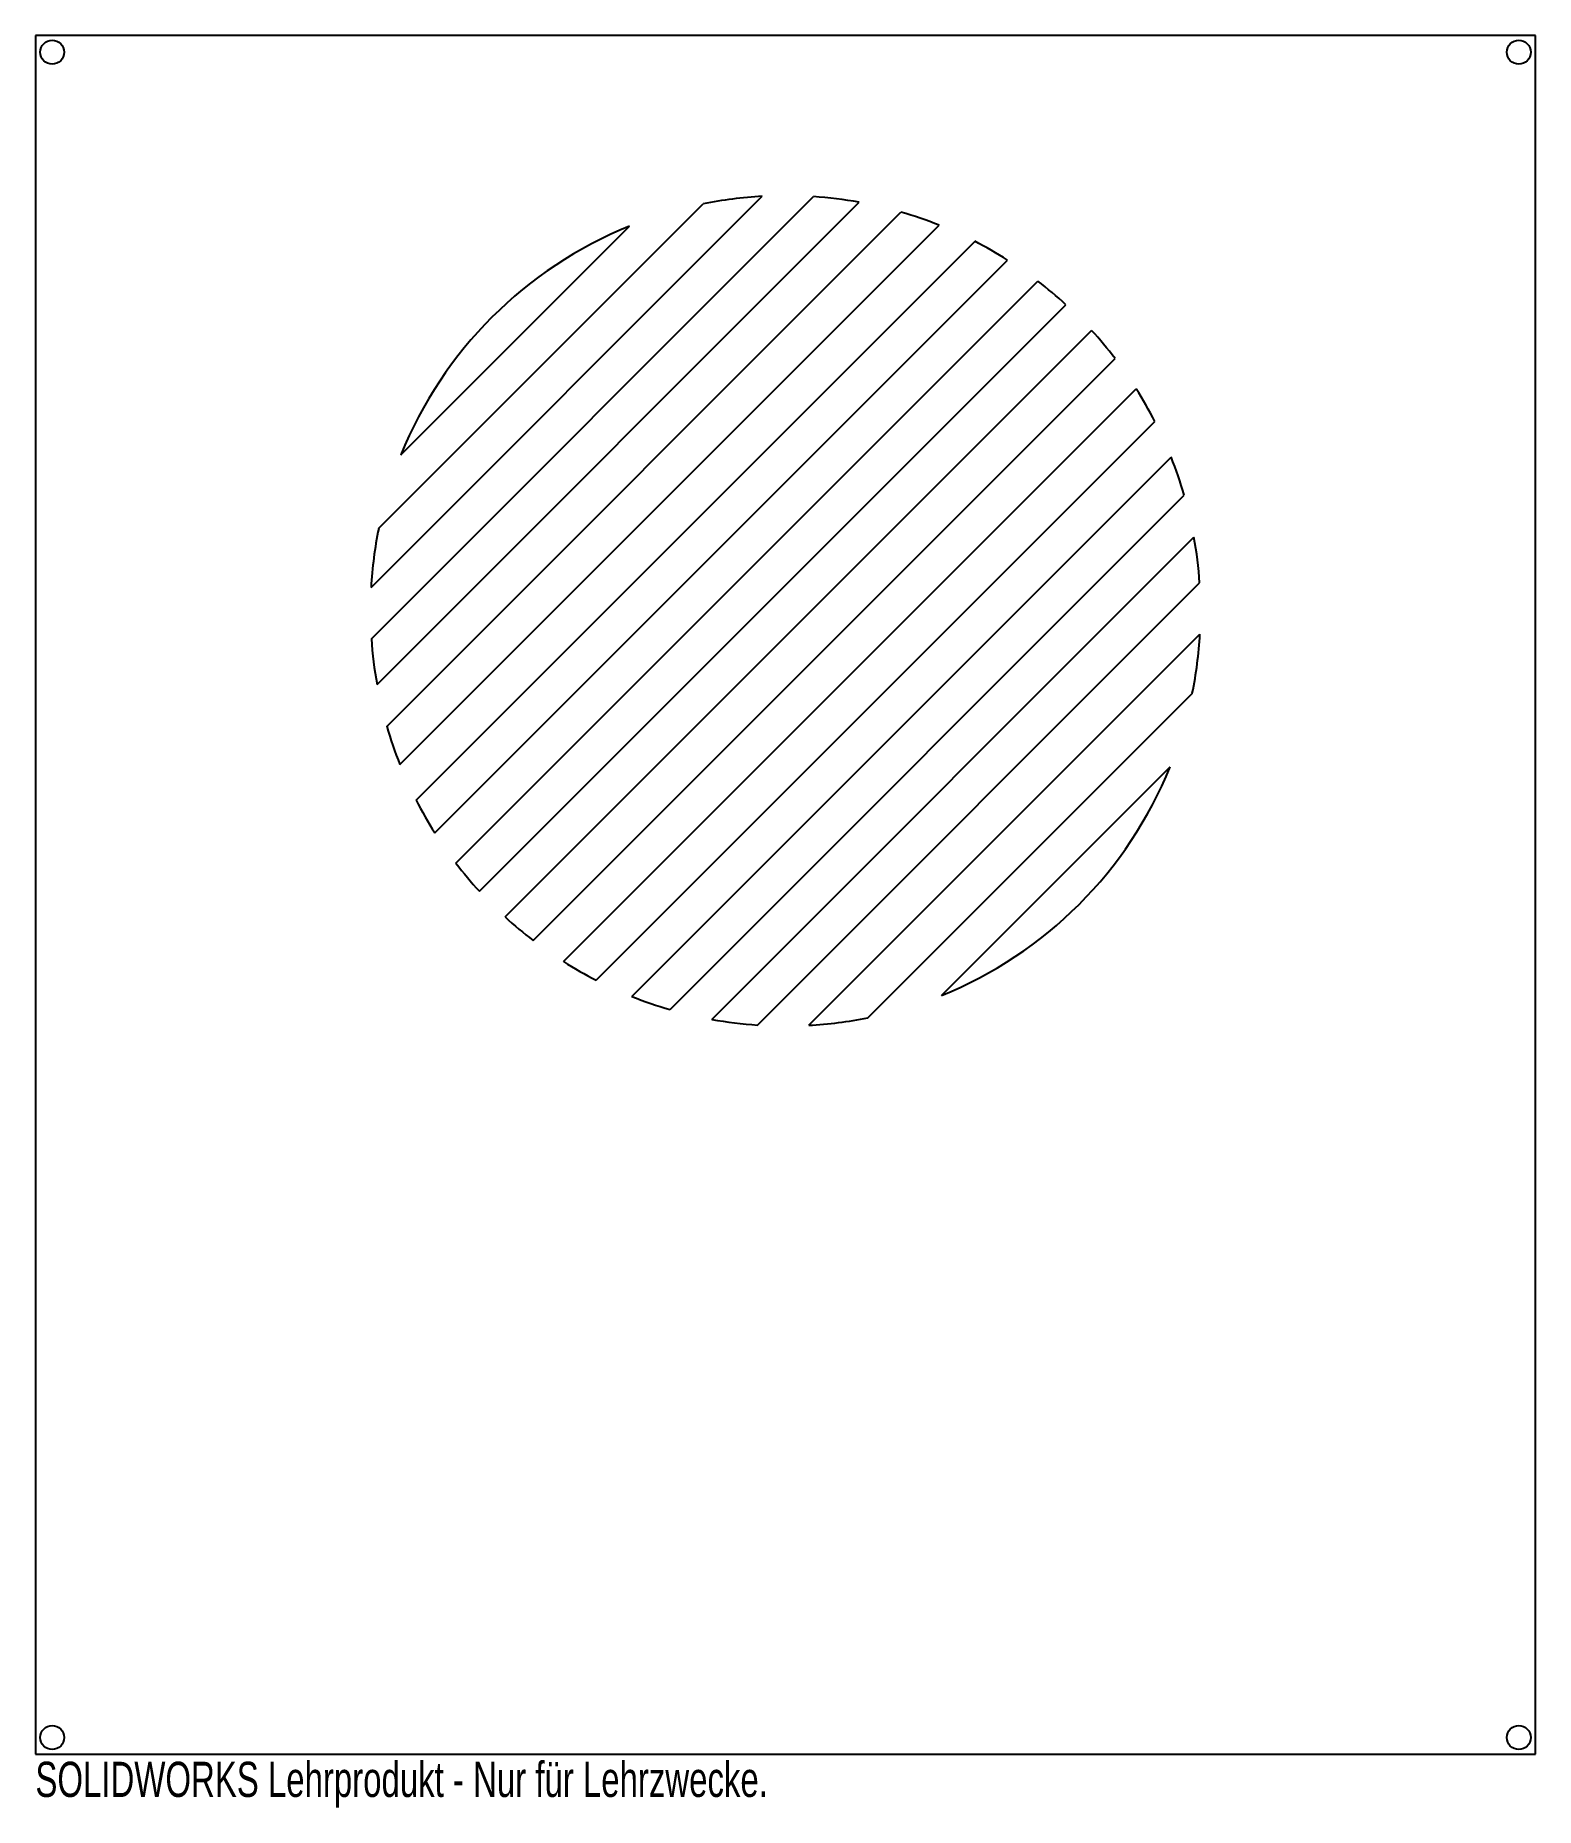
# Model space of a CAD drawing. Header units: millimetres. Extents: x -103 to 103, y -125 to 118.
import ezdxf

# ---------------------------------------------------------------- set-up
doc = ezdxf.new("R2010")
doc.units = ezdxf.units.MM
doc.styles.add('SLDTEXTSTYLE0', font='TXT', dxfattribs={"width": 0.7})

msp = doc.modelspace()

# ---------------------------------------------------------------- linework, layer by layer
at = {"color": 7, "linetype": 'Continuous', "lineweight": 25}
for p, q in [((-103, 118), (-103, -118)), ((103, 118), (-103, 118)), ((103, -118), (103, 118)), ((-56.91, 42.19), (-3.19, 95.91)), ((-56.87, 35.16), (3.84, 95.87)), ((-56.09, 28.87), (10.13, 95.09)), ((-55.87, 50.31), (-11.31, 94.87)), ((-54.75, 23.14), (15.86, 93.75)), ((-52.94, 17.88), (21.12, 91.94)), ((-52.82, 60.43), (-21.43, 91.82)), ((-50.73, 13.02), (25.98, 89.73)), ((-48.16, 8.52), (30.48, 87.16)), ((-45.26, 4.35), (34.65, 84.26)), ((-42.03, 0.5), (38.5, 81.03)), ((-38.5, -3.03), (42.03, 77.5)), ((-34.65, -6.26), (45.26, 73.65)), ((-30.48, -9.16), (48.16, 69.48)), ((-25.98, -11.73), (50.73, 64.98)), ((-21.12, -13.94), (52.94, 60.12)), ((-15.86, -15.75), (54.75, 54.86)), ((-10.13, -17.09), (56.09, 49.13)), ((-3.84, -17.87), (56.87, 42.84)), ((3.19, -17.91), (56.91, 35.81)), ((11.31, -16.87), (55.87, 27.69)), ((21.43, -13.82), (52.82, 17.57)), ((-103, -118), (103, -118))]:
    msp.add_line(p, q, dxfattribs=at)
for centre in [(-100.7, 115.7), (100.7, 115.7), (-100.7, -115.7), (100.7, -115.7)]:
    msp.add_circle(centre, 1.65, dxfattribs=at)
for start, end in [(93.2124, 101.4433), (79.7629, 86.14), (68.2499, 73.8463), (112.0813, 157.9187), (57.6682, 62.8799), (47.5141, 52.5612), (37.4388, 42.4859), (27.1201, 32.3318), (16.1537, 21.7501), (168.5567, 176.7876), (3.86, 10.2371), (183.86, 190.2371), (348.5567, 356.7876), (196.1537, 201.7501), (292.0813, 337.9187), (207.1201, 212.3318), (217.4388, 222.4859), (227.5141, 232.5612), (237.6682, 242.8799), (248.2499, 253.8463), (273.2124, 281.4433), (259.7629, 266.14)]:
    msp.add_arc((0, 39), 57, start, end, dxfattribs=at)

# ---------------------------------------------------------------- texts
at = {"color": 7, "linetype": 'Continuous', "insert": (-103, -119.02), "char_height": 4.8336, "attachment_point": 1, "style": 'SLDTEXTSTYLE0'}
msp.add_mtext('SOLIDWORKS Lehrprodukt - Nur für Lehrzwecke.', dxfattribs=at)

doc.saveas('drawing.dxf')
